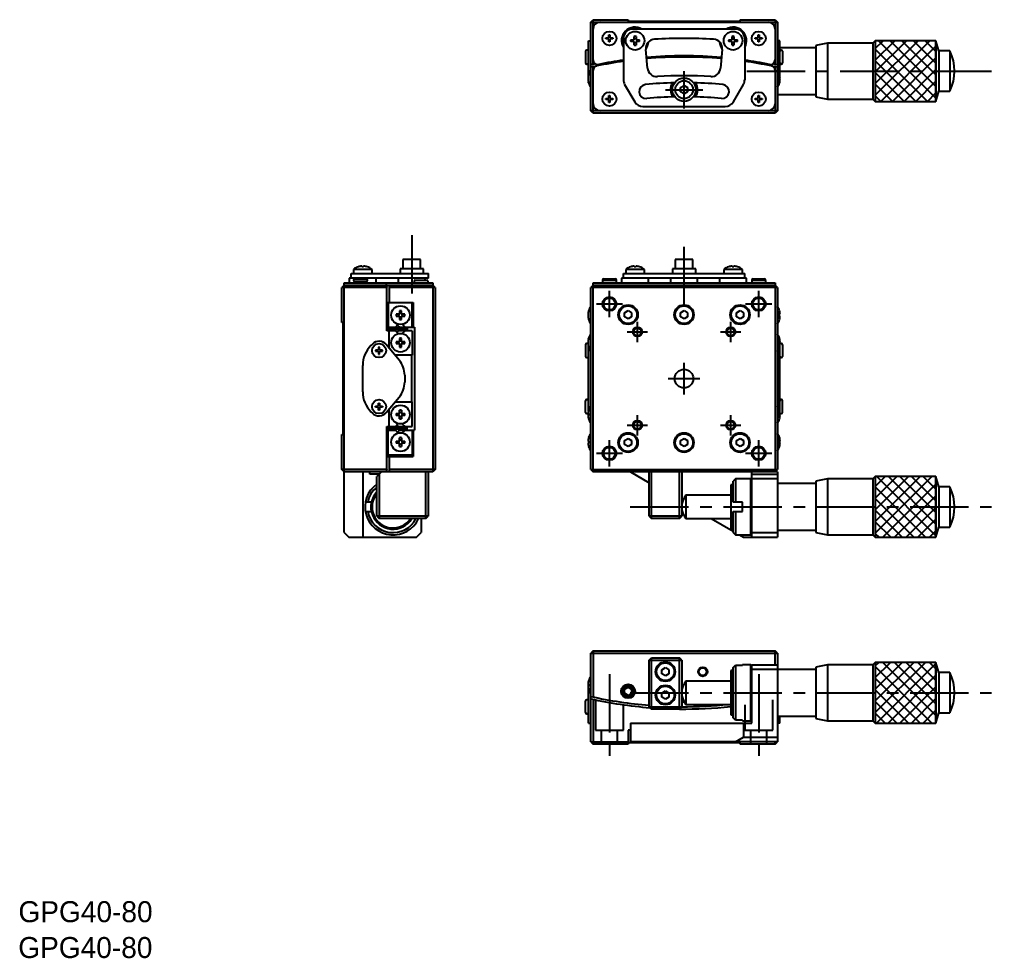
# Model space of a CAD drawing. Extents: x 35 to 392, y -26 to 175.
# Drawn here: x 34.7 to 245.6, y -26.1 to 175 of the extents above; entities that cross this region are included whole.
import ezdxf

# ---------------------------------------------------------------- set-up
doc = ezdxf.new("R2010")
doc.units = 0
doc.header["$LTSCALE"] = 10
doc.linetypes.add('CENTER', pattern=[2, 1.25, -0.25, 0.25, -0.25])
doc.linetypes.add('DASHED', pattern=[3.5, 2, -1.5])
doc.layers.get('0').update_dxf_attribs({"linetype": 'CONTINUOUS'})
doc.layers.add('CENTER', color=1, linetype='CENTER')
doc.styles.get("Standard").update_dxf_attribs({"font": 'FGP教科書体NT-M'})

msp = doc.modelspace()

# ---------------------------------------------------------------- linework, layer by layer
at = {"color": 7, "linetype": 'CONTINUOUS'}
for p, q in [((157.174683, 174.493511), (157.674683, 174.993511)), ((157.174683, 155.493511), (157.174683, 174.493511)), ((157.174683, 174.493511), (197.174683, 174.493511)), ((157.674683, 174.993511), (165.174683, 174.993511)), ((157.674683, 165.414747), (157.674683, 174.993511)), ((165.174683, 174.993511), (165.174683, 174.693511)), ((165.174683, 174.693511), (189.174683, 174.693511)), ((188.174683, 172.993511), (166.174683, 172.993511)), ((189.174683, 174.993511), (196.674683, 174.993511)), ((189.174683, 174.693511), (189.174683, 174.993511)), ((196.674683, 174.993511), (197.174683, 174.493511)), ((196.674683, 174.993511), (196.674683, 165.414747)), ((197.174683, 174.493511), (197.174683, 155.493511)), ((160.424683, 170.868511), (160.424683, 171.118511)), ((160.424683, 171.118511), (161.049683, 171.118511)), ((161.049683, 170.868511), (160.424683, 170.868511)), ((161.049683, 171.743511), (161.299683, 171.743511)), ((161.049683, 171.118511), (161.049683, 171.743511)), ((161.049683, 170.243511), (161.049683, 170.868511)), ((161.299683, 171.743511), (161.299683, 171.118511)), ((161.299683, 171.118511), (161.924683, 171.118511)), ((161.924683, 170.868511), (161.299683, 170.868511)), ((161.299683, 170.868511), (161.299683, 170.243511)), ((161.924683, 171.118511), (161.924683, 170.868511)), ((164.174683, 170.993511), (164.174683, 162.123511)), ((166.474683, 170.693511), (166.474683, 171.422219)), ((166.874683, 171.422219), (166.874683, 170.693511)), ((187.474683, 170.693511), (187.474683, 171.422219)), ((187.874683, 171.422219), (187.874683, 170.693511)), ((190.174683, 170.993511), (190.174683, 162.123511)), ((192.424683, 170.868511), (192.424683, 171.118511)), ((192.424683, 171.118511), (193.049683, 171.118511)), ((193.049683, 170.868511), (192.424683, 170.868511)), ((193.049683, 171.743511), (193.299683, 171.743511)), ((193.049683, 171.118511), (193.049683, 171.743511)), ((193.049683, 170.243511), (193.049683, 170.868511)), ((193.299683, 171.743511), (193.299683, 171.118511)), ((193.299683, 171.118511), (193.924683, 171.118511)), ((193.924683, 170.868511), (193.299683, 170.868511)), ((193.299683, 170.868511), (193.299683, 170.243511)), ((193.924683, 171.118511), (193.924683, 170.868511)), ((156.674683, 170.493511), (157.174683, 170.493511)), ((156.674683, 163.161625), (156.674683, 170.493511)), ((161.299683, 170.243511), (161.049683, 170.243511)), ((165.745975, 170.693511), (166.474683, 170.693511)), ((166.474683, 170.293511), (165.745975, 170.293511)), ((166.474683, 169.564802), (166.474683, 170.293511)), ((166.874683, 170.693511), (167.603392, 170.693511)), ((166.874683, 170.293511), (166.874683, 169.564802)), ((167.603392, 170.293511), (166.874683, 170.293511)), ((186.745975, 170.693511), (187.474683, 170.693511)), ((187.474683, 170.293511), (186.745975, 170.293511)), ((187.474683, 169.564802), (187.474683, 170.293511)), ((187.874683, 170.693511), (188.603392, 170.693511)), ((187.874683, 170.293511), (187.874683, 169.564802)), ((188.603392, 170.293511), (187.874683, 170.293511)), ((193.299683, 170.243511), (193.049683, 170.243511)), ((197.674683, 170.493511), (197.174683, 170.493511)), ((197.674683, 163.161625), (197.674683, 170.493511)), ((205.424683, 168.993511), (197.674683, 168.993511)), ((207.924682, 169.993507), (205.424683, 169.493508)), ((205.424683, 169.493508), (205.424683, 158.493514)), ((207.924682, 169.993507), (207.924682, 157.993515)), ((217.674687, 169.993507), (207.924682, 169.993507)), ((218.174689, 170.49351), (217.674687, 169.993507)), ((217.674687, 169.993507), (217.674687, 157.993515)), ((218.174689, 170.49351), (218.174689, 157.493512)), ((231.17469, 170.49351), (218.174689, 170.49351)), ((231.17469, 170.49351), (218.174689, 170.49351)), ((218.174689, 170.49351), (218.174689, 157.493512)), ((231.17469, 170.49351), (231.17469, 157.493512)), ((231.764178, 168.293511), (231.17469, 170.49351)), ((231.17469, 157.493512), (231.17469, 170.49351)), ((156.074683, 168.243511), (156.074683, 165.743511)), ((156.424683, 168.493511), (156.324683, 168.493511)), ((169.332603, 164.628893), (168.983898, 168.614614)), ((172.767654, 166.875343), (172.76836, 166.887171)), ((173.724607, 166.908273), (173.725749, 166.927306)), ((175.637195, 166.950215), (175.638134, 166.965828)), ((178.503045, 166.963765), (178.504125, 166.981603)), ((185.365469, 168.614614), (185.016763, 164.628893)), ((198.024683, 168.493511), (197.924683, 168.493511)), ((198.274683, 168.243511), (198.274683, 165.743511)), ((231.764178, 168.293511), (231.764178, 159.693511)), ((234.174689, 168.293511), (231.764178, 168.293511)), ((234.174689, 168.293511), (234.174689, 159.693511)), ((156.324683, 165.493511), (156.424683, 165.493511)), ((157.674683, 154.993511), (157.674683, 164.903187)), ((196.674683, 164.903187), (196.674683, 154.993511)), ((197.924683, 165.493511), (198.024683, 165.493511)), ((156.718951, 162.593511), (156.587208, 162.593511)), ((156.674683, 162.193511), (156.674683, 162.593511)), ((156.718951, 163.322219), (156.718951, 163.343511)), ((156.718951, 162.193511), (156.718951, 162.593511)), ((197.630416, 163.322219), (197.630416, 163.343511)), ((197.630416, 162.593511), (197.762159, 162.593511)), ((197.630416, 162.193511), (197.630416, 162.593511)), ((197.674683, 162.193511), (197.674683, 162.593511)), ((156.587208, 162.193511), (156.718951, 162.193511)), ((156.674683, 161.493511), (156.674683, 161.625396)), ((156.674683, 161.493511), (156.710373, 161.493511)), ((156.718951, 161.443511), (156.718951, 161.464802)), ((164.442632, 161.123511), (166.596149, 157.393511)), ((176.424683, 160.426523), (177.174683, 160.859536)), ((176.424683, 159.560498), (176.424683, 160.426523)), ((177.174683, 160.859536), (177.924683, 160.426523)), ((177.924683, 160.426523), (177.924683, 159.560498)), ((187.753218, 157.393511), (189.906734, 161.123511)), ((197.762159, 162.193511), (197.630416, 162.193511)), ((197.630416, 161.443511), (197.630416, 161.464802)), ((197.674683, 161.493511), (197.638994, 161.493511)), ((197.674683, 161.493511), (197.674683, 161.625396)), ((161.049683, 158.743511), (161.299683, 158.743511)), ((161.049683, 158.118511), (161.049683, 158.743511)), ((161.299683, 158.743511), (161.299683, 158.118511)), ((177.174683, 159.127485), (176.424683, 159.560498)), ((177.924683, 159.560498), (177.174683, 159.127485)), ((193.049683, 158.743511), (193.299683, 158.743511)), ((193.049683, 158.118511), (193.049683, 158.743511)), ((193.299683, 158.743511), (193.299683, 158.118511)), ((197.174683, 158.993511), (205.424683, 158.993511)), ((205.424683, 158.493514), (207.924682, 157.993515)), ((231.17469, 157.493512), (231.764178, 159.693511)), ((231.764178, 159.693511), (234.174689, 159.693511)), ((160.424683, 157.868511), (160.424683, 158.118511)), ((160.424683, 158.118511), (161.049683, 158.118511)), ((161.049683, 157.868511), (160.424683, 157.868511)), ((161.049683, 157.243511), (161.049683, 157.868511)), ((161.299683, 157.243511), (161.049683, 157.243511)), ((161.299683, 158.118511), (161.924683, 158.118511)), ((161.924683, 157.868511), (161.299683, 157.868511)), ((161.299683, 157.868511), (161.299683, 157.243511)), ((161.924683, 158.118511), (161.924683, 157.868511)), ((168.3282, 156.393511), (186.021167, 156.393511)), ((192.424683, 157.868511), (192.424683, 158.118511)), ((192.424683, 158.118511), (193.049683, 158.118511)), ((193.049683, 157.868511), (192.424683, 157.868511)), ((193.049683, 157.243511), (193.049683, 157.868511)), ((193.299683, 157.243511), (193.049683, 157.243511)), ((193.299683, 158.118511), (193.924683, 158.118511)), ((193.924683, 157.868511), (193.299683, 157.868511)), ((193.299683, 157.868511), (193.299683, 157.243511)), ((193.924683, 158.118511), (193.924683, 157.868511)), ((207.924682, 157.993515), (217.674687, 157.993515)), ((217.674687, 157.993515), (218.174689, 157.493512)), ((218.174689, 157.493512), (231.17469, 157.493512)), ((218.174689, 157.493512), (231.17469, 157.493512)), ((157.674683, 154.993511), (157.174683, 155.493511)), ((197.174683, 155.493511), (157.174683, 155.493511)), ((196.674683, 154.993511), (157.674683, 154.993511)), ((197.174683, 155.493511), (196.674683, 154.993511)), ((120.682892, 123.576733), (116.882892, 123.576733)), ((116.882892, 123.576733), (116.882892, 121.576733)), ((120.682892, 121.576733), (120.682892, 123.576733)), ((179.074683, 123.576733), (175.274683, 123.576733)), ((175.274683, 123.576733), (175.274683, 121.576733)), ((179.074683, 121.576733), (179.074683, 123.576733)), ((105.782892, 119.576733), (105.782892, 120.576733)), ((105.782892, 120.576733), (122.382892, 120.576733)), ((106.282892, 121.474732), (106.282892, 120.576733)), ((110.282892, 121.474732), (106.282892, 121.474732)), ((107.354184, 122.032465), (107.332892, 122.032465)), ((108.082892, 122.032465), (108.082892, 122.164208)), ((108.482892, 122.032465), (108.082892, 122.032465)), ((108.482892, 122.164208), (108.482892, 122.032465)), ((109.232892, 122.032465), (109.211601, 122.032465)), ((110.282892, 120.576733), (110.282892, 121.474732)), ((121.282892, 121.576733), (116.282892, 121.576733)), ((116.282892, 121.576733), (116.282892, 120.576733)), ((121.282892, 120.576733), (121.282892, 121.576733)), ((122.382892, 119.576733), (122.382892, 120.576733)), ((164.174683, 119.576733), (164.174683, 120.576733)), ((164.174683, 120.576733), (190.174683, 120.576733)), ((168.674683, 121.474732), (164.674683, 121.474732)), ((164.674683, 121.474732), (164.674683, 120.576733)), ((165.745975, 122.032465), (165.724683, 122.032465)), ((166.474683, 122.032465), (166.474683, 122.164208)), ((166.874683, 122.032465), (166.474683, 122.032465)), ((166.874683, 122.164208), (166.874683, 122.032465)), ((167.624683, 122.032465), (167.603392, 122.032465)), ((168.674683, 120.576733), (168.674683, 121.474732)), ((179.674683, 121.576733), (174.674683, 121.576733)), ((174.674683, 121.576733), (174.674683, 120.576733)), ((179.674683, 120.576733), (179.674683, 121.576733)), ((189.674683, 121.474732), (185.674683, 121.474732)), ((185.674683, 121.474732), (185.674683, 120.576733)), ((186.745975, 122.032465), (186.724683, 122.032465)), ((187.474683, 122.032465), (187.474683, 122.164208)), ((187.874683, 122.032465), (187.474683, 122.032465)), ((187.874683, 122.164208), (187.874683, 122.032465)), ((188.624683, 122.032465), (188.603392, 122.032465)), ((189.674683, 120.576733), (189.674683, 121.474732)), ((190.174683, 119.576733), (190.174683, 120.576733)), ((104.282892, 65.076733), (104.282892, 118.576733)), ((104.282892, 118.576733), (123.282892, 118.576733)), ((105.382892, 119.576733), (105.382892, 118.576733)), ((122.382892, 119.576733), (105.382892, 119.576733)), ((106.282892, 119.226733), (106.282892, 119.126733)), ((109.282892, 118.726733), (106.282892, 118.726733)), ((106.282892, 118.726733), (106.282892, 118.576733)), ((106.532892, 119.476733), (109.032892, 119.476733)), ((109.032892, 118.876733), (106.532892, 118.876733)), ((106.782892, 118.876733), (106.782892, 118.726733)), ((108.782892, 118.726733), (108.782892, 118.876733)), ((109.282892, 119.126733), (109.282892, 119.226733)), ((109.282892, 118.576733), (109.282892, 118.726733)), ((111.182892, 118.576733), (111.182892, 119.576733)), ((113.386435, 118.076733), (113.386435, 118.576733)), ((115.882892, 119.576733), (115.882892, 118.576733)), ((119.282892, 118.926733), (119.282892, 118.826733)), ((119.532892, 119.176733), (122.032892, 119.176733)), ((121.682892, 119.176733), (121.682892, 119.576733)), ((122.282892, 118.826733), (122.282892, 118.926733)), ((123.282892, 118.576733), (123.282892, 78.076733)), ((157.674683, 78.076733), (157.674683, 118.576733)), ((157.674683, 118.576733), (196.674683, 118.576733)), ((159.674683, 119.226733), (159.674683, 119.126733)), ((159.674683, 118.926733), (159.674683, 118.826733)), ((159.674683, 118.726733), (159.674683, 118.576733)), ((159.695555, 118.726733), (159.674683, 118.726733)), ((159.924683, 119.476733), (162.424683, 119.476733)), ((159.924683, 119.176733), (162.424683, 119.176733)), ((162.674683, 118.726733), (162.653812, 118.726733)), ((162.674683, 119.126733), (162.674683, 119.226733)), ((162.674683, 118.826733), (162.674683, 118.926733)), ((162.674683, 118.576733), (162.674683, 118.726733)), ((163.774683, 119.576733), (163.774683, 118.576733)), ((190.574683, 119.576733), (163.774683, 119.576733)), ((169.574683, 118.576733), (169.574683, 119.576733)), ((174.274683, 119.576733), (174.274683, 118.576733)), ((180.074683, 118.576733), (180.074683, 119.576733)), ((184.774683, 119.576733), (184.774683, 118.576733)), ((190.574683, 118.576733), (190.574683, 119.576733)), ((191.674683, 119.226733), (191.674683, 119.126733)), ((191.674683, 118.926733), (191.674683, 118.826733)), ((191.674683, 118.726733), (191.674683, 118.576733)), ((191.924683, 119.476733), (194.424683, 119.476733)), ((191.924683, 119.176733), (194.424683, 119.176733)), ((194.674683, 118.726733), (194.653812, 118.726733)), ((194.674683, 119.126733), (194.674683, 119.226733)), ((194.674683, 118.826733), (194.674683, 118.926733)), ((194.674683, 118.576733), (194.674683, 118.726733)), ((196.674683, 118.576733), (196.674683, 78.076733)), ((104.282892, 118.076733), (103.782892, 117.576733)), ((103.782892, 110.076733), (103.782892, 117.576733)), ((113.470933, 117.576733), (103.782892, 117.576733)), ((104.282892, 118.076733), (113.361656, 118.076733)), ((113.386435, 118.076733), (123.282892, 118.076733)), ((113.470933, 108.326733), (113.470933, 117.576733)), ((113.983115, 117.576733), (113.983115, 114.376733)), ((123.782892, 117.576733), (113.983115, 117.576733)), ((123.782892, 117.576733), (123.282892, 118.076733)), ((123.782892, 117.576733), (123.782892, 78.576733)), ((157.674683, 118.076733), (157.174683, 117.576733)), ((157.174683, 78.576733), (157.174683, 117.576733)), ((197.174683, 117.576733), (157.174683, 117.576733)), ((157.674683, 118.076733), (196.674683, 118.076733)), ((197.174683, 117.576733), (196.674683, 118.076733)), ((197.174683, 117.576733), (197.174683, 78.576733)), ((113.470933, 114.376733), (119.112945, 114.376733)), ((113.766227, 114.376733), (113.766227, 109.126733)), ((118.882951, 109.126733), (118.882951, 114.376733)), ((119.112945, 114.376733), (119.112945, 109.126733)), ((116.182892, 111.876733), (115.454184, 111.876733)), ((116.182892, 112.605442), (116.182892, 111.876733)), ((116.582892, 111.876733), (116.582892, 112.605442)), ((117.311601, 111.876733), (116.582892, 111.876733)), ((156.718951, 111.876733), (156.587208, 111.876733)), ((156.718951, 112.605442), (156.718951, 112.626733)), ((156.718951, 111.476733), (156.718951, 111.876733)), ((164.424683, 112.209746), (165.174683, 112.642758)), ((164.424683, 111.34372), (164.424683, 112.209746)), ((165.174683, 112.642758), (165.924683, 112.209746)), ((165.924683, 112.209746), (165.924683, 111.34372)), ((176.424683, 112.209746), (177.174683, 112.642758)), ((176.424683, 111.34372), (176.424683, 112.209746)), ((177.174683, 112.642758), (177.924683, 112.209746)), ((177.924683, 112.209746), (177.924683, 111.34372)), ((188.424683, 112.209746), (189.174683, 112.642758)), ((188.424683, 111.34372), (188.424683, 112.209746)), ((189.174683, 112.642758), (189.924683, 112.209746)), ((189.924683, 112.209746), (189.924683, 111.34372)), ((197.630416, 112.605442), (197.630416, 112.626733)), ((197.630416, 111.876733), (197.762159, 111.876733)), ((197.630416, 111.476733), (197.630416, 111.876733)), ((104.082892, 110.076733), (103.782892, 110.076733)), ((104.082892, 86.076733), (104.082892, 110.076733)), ((115.285306, 109.126733), (115.907318, 109.734792)), ((115.454184, 111.476733), (116.182892, 111.476733)), ((116.182892, 111.476733), (116.182892, 110.748024)), ((116.582892, 110.748024), (116.582892, 111.476733)), ((116.582892, 111.476733), (117.311601, 111.476733)), ((116.760524, 109.713347), (117.361053, 109.126733)), ((156.587208, 111.476733), (156.718951, 111.476733)), ((156.718951, 110.726733), (156.718951, 110.748024)), ((165.174683, 110.910707), (164.424683, 111.34372)), ((165.924683, 111.34372), (165.174683, 110.910707)), ((177.174683, 110.910707), (176.424683, 111.34372)), ((177.924683, 111.34372), (177.174683, 110.910707)), ((189.174683, 110.910707), (188.424683, 111.34372)), ((189.924683, 111.34372), (189.174683, 110.910707)), ((197.762159, 111.476733), (197.630416, 111.476733)), ((197.630416, 110.726733), (197.630416, 110.748024)), ((113.470933, 109.126733), (115.285306, 109.126733)), ((117.823672, 108.926733), (113.470933, 108.926733)), ((117.823672, 108.526733), (113.470933, 108.526733)), ((113.470933, 108.341351), (113.485516, 108.326733)), ((115.285306, 108.326733), (113.470933, 108.326733)), ((113.62408, 108.954558), (113.618463, 108.92672)), ((113.676393, 109.044924), (113.62408, 108.954558)), ((113.757756, 109.126733), (113.676388, 109.044919)), ((113.910349, 109.126649), (113.77119, 108.926755)), ((113.84904, 108.526748), (113.850655, 108.524941)), ((113.871473, 108.503036), (113.851088, 108.525807)), ((113.892737, 108.479547), (113.871473, 108.503036)), ((113.914831, 108.455395), (113.892737, 108.479547)), ((113.937703, 108.430637), (113.914831, 108.455395)), ((113.961298, 108.405332), (113.937703, 108.430637)), ((113.940747, 108.526733), (114.13881, 108.326733)), ((113.985561, 108.379538), (113.961298, 108.405332)), ((113.983115, 104.566057), (113.983115, 108.326733)), ((114.010435, 108.353318), (113.985561, 108.379538)), ((114.035862, 108.326733), (114.010435, 108.353318)), ((115.285306, 108.326733), (115.907318, 107.718673)), ((115.633345, 107.986448), (116.148986, 108.525877)), ((116.275354, 109.011582), (115.730421, 109.561846)), ((118.882951, 108.326733), (115.941954, 108.326733)), ((115.979761, 108.326779), (116.157761, 108.526802)), ((116.161319, 109.126733), (119.42123, 109.126733)), ((116.283029, 109.011552), (116.168973, 109.126733)), ((116.326294, 108.926693), (116.27535, 109.011586)), ((116.333964, 108.92669), (116.283028, 109.011552)), ((116.760524, 107.740118), (117.361053, 108.326733)), ((117.082892, 109.126733), (117.082892, 108.926733)), ((117.082892, 108.526733), (117.082892, 108.326733)), ((117.57668, 108.326753), (117.587299, 108.526806)), ((117.740899, 108.526794), (117.753164, 108.326792)), ((117.823672, 108.926733), (117.823672, 108.526733)), ((118.882951, 108.326733), (118.882951, 103.076733)), ((119.42123, 109.126733), (119.42123, 87.026733)), ((110.368679, 105.490946), (110.040252, 105.162519)), ((116.182892, 105.976733), (115.454184, 105.976733)), ((115.454184, 105.576733), (116.182892, 105.576733)), ((116.182892, 106.705442), (116.182892, 105.976733)), ((116.182892, 105.576733), (116.182892, 104.848024)), ((116.582892, 105.976733), (116.582892, 106.705442)), ((117.311601, 105.976733), (116.582892, 105.976733)), ((116.582892, 104.848024), (116.582892, 105.576733)), ((116.582892, 105.576733), (117.311601, 105.576733)), ((156.424683, 105.576733), (156.324683, 105.576733)), ((156.718951, 105.976733), (156.587208, 105.976733)), ((156.587208, 105.576733), (156.718951, 105.576733)), ((156.674683, 105.576733), (156.674683, 105.976733)), ((156.718951, 106.705442), (156.718951, 106.726733)), ((156.718951, 105.576733), (156.718951, 105.976733)), ((197.630416, 106.705442), (197.630416, 106.726733)), ((197.630416, 105.976733), (197.762159, 105.976733)), ((197.630416, 105.576733), (197.630416, 105.976733)), ((197.762159, 105.576733), (197.630416, 105.576733)), ((197.674683, 105.576733), (197.674683, 105.976733)), ((198.024683, 105.576733), (197.924683, 105.576733)), ((111.032892, 104.201733), (111.032892, 103.951733)), ((111.657892, 104.201733), (111.032892, 104.201733)), ((111.032892, 103.951733), (111.657892, 103.951733)), ((111.907892, 104.826733), (111.657892, 104.826733)), ((111.657892, 104.826733), (111.657892, 104.201733)), ((111.657892, 103.951733), (111.657892, 103.326733)), ((111.907892, 104.201733), (111.907892, 104.826733)), ((112.532892, 104.201733), (111.907892, 104.201733)), ((111.907892, 103.326733), (111.907892, 103.951733)), ((111.907892, 103.951733), (112.532892, 103.951733)), ((112.532892, 103.951733), (112.532892, 104.201733)), ((116.113115, 102.027623), (113.314981, 105.362308)), ((156.074683, 105.326733), (156.074683, 102.826733)), ((156.674683, 91.144847), (156.674683, 105.008618)), ((156.718951, 104.826733), (156.718951, 104.848024)), ((197.630416, 104.826733), (197.630416, 104.848024)), ((197.674683, 91.144847), (197.674683, 105.008618)), ((198.274683, 105.326733), (198.274683, 102.826733)), ((111.657892, 103.326733), (111.907892, 103.326733)), ((118.882951, 103.076733), (115.232807, 103.076733)), ((118.782892, 93.076733), (118.782892, 103.076733)), ((156.324683, 102.576733), (156.424683, 102.576733)), ((197.924683, 102.576733), (198.024683, 102.576733)), ((108.282892, 95.233587), (108.282892, 100.919879)), ((117.282892, 98.813685), (117.282892, 97.339781)), ((111.657892, 92.826733), (111.907892, 92.826733)), ((111.657892, 92.201733), (111.657892, 92.826733)), ((111.907892, 92.826733), (111.907892, 92.201733)), ((113.314981, 90.791158), (116.113115, 94.125843)), ((115.232807, 93.076733), (118.882951, 93.076733)), ((118.882951, 87.826733), (118.882951, 93.076733)), ((156.074683, 90.826733), (156.074683, 93.326733)), ((156.424683, 93.576733), (156.324683, 93.576733)), ((198.024683, 93.576733), (197.924683, 93.576733)), ((198.274683, 90.826733), (198.274683, 93.326733)), ((110.040252, 90.990946), (110.368679, 90.662519)), ((111.032892, 92.201733), (111.657892, 92.201733)), ((111.032892, 91.951733), (111.032892, 92.201733)), ((111.657892, 91.951733), (111.032892, 91.951733)), ((111.657892, 91.326733), (111.657892, 91.951733)), ((111.907892, 91.326733), (111.657892, 91.326733)), ((111.907892, 92.201733), (112.532892, 92.201733)), ((111.907892, 91.951733), (111.907892, 91.326733)), ((112.532892, 91.951733), (111.907892, 91.951733)), ((112.532892, 92.201733), (112.532892, 91.951733)), ((113.983115, 87.826733), (113.983115, 91.587408)), ((116.182892, 90.576733), (116.182892, 91.305442)), ((116.582892, 91.305442), (116.582892, 90.576733)), ((156.718951, 91.326733), (156.718951, 91.305442)), ((197.630416, 91.326733), (197.630416, 91.305442)), ((115.454184, 90.576733), (116.182892, 90.576733)), ((116.182892, 90.176733), (115.454184, 90.176733)), ((116.182892, 89.448024), (116.182892, 90.176733)), ((116.582892, 90.576733), (117.311601, 90.576733)), ((116.582892, 90.176733), (116.582892, 89.448024)), ((117.311601, 90.176733), (116.582892, 90.176733)), ((156.324683, 90.576733), (156.424683, 90.576733)), ((156.587208, 90.576733), (156.718951, 90.576733)), ((156.718951, 90.176733), (156.587208, 90.176733)), ((156.674683, 90.176733), (156.674683, 90.576733)), ((156.718951, 90.576733), (156.718951, 90.176733)), ((156.718951, 89.448024), (156.718951, 89.426733)), ((197.762159, 90.576733), (197.630416, 90.576733)), ((197.630416, 90.576733), (197.630416, 90.176733)), ((197.630416, 90.176733), (197.762159, 90.176733)), ((197.630416, 89.448024), (197.630416, 89.426733)), ((197.674683, 90.176733), (197.674683, 90.576733)), ((197.924683, 90.576733), (198.024683, 90.576733)), ((113.470933, 78.576733), (113.470933, 87.826733)), ((113.485516, 87.826733), (113.470933, 87.812114)), ((113.470933, 87.826733), (115.285306, 87.826733)), ((117.823672, 87.626733), (113.470933, 87.626733)), ((117.823672, 87.226733), (113.470933, 87.226733)), ((113.470933, 87.026733), (115.285306, 87.026733)), ((113.618454, 87.226813), (113.62408, 87.198908)), ((113.62408, 87.198908), (113.676385, 87.10855)), ((113.676388, 87.108546), (113.757756, 87.026733)), ((113.766227, 81.776733), (113.766227, 87.026733)), ((113.771221, 87.226646), (113.91041, 87.026743)), ((113.850225, 87.628043), (113.848966, 87.626635)), ((113.871473, 87.65043), (113.851088, 87.627659)), ((113.892737, 87.673919), (113.871473, 87.65043)), ((113.914831, 87.698071), (113.892737, 87.673919)), ((113.937703, 87.722829), (113.914831, 87.698071)), ((113.961298, 87.748134), (113.937703, 87.722829)), ((114.13881, 87.826733), (113.940747, 87.626733)), ((113.985561, 87.773927), (113.961298, 87.748134)), ((114.010435, 87.800147), (113.985561, 87.773927)), ((114.035862, 87.826733), (114.010435, 87.800147)), ((115.285306, 87.826733), (115.907318, 88.434792)), ((115.285306, 87.026733), (115.907318, 86.418673)), ((116.148933, 87.627651), (115.633349, 88.167014)), ((115.730421, 86.591619), (116.275354, 87.141883)), ((115.941944, 87.826733), (118.882951, 87.826733)), ((116.157728, 87.626702), (115.979753, 87.826695)), ((116.161319, 87.026733), (119.42123, 87.026733)), ((116.168973, 87.026733), (116.283029, 87.141914)), ((116.275354, 87.141884), (116.32629, 87.22676)), ((116.283025, 87.14191), (116.333953, 87.226739)), ((116.760524, 88.413347), (117.361053, 87.826733)), ((116.760524, 86.440118), (117.361053, 87.026733)), ((117.082892, 87.826733), (117.082892, 87.626733)), ((117.082892, 87.226733), (117.082892, 87.026733)), ((117.587301, 87.626634), (117.576679, 87.826729)), ((117.753164, 87.826677), (117.740897, 87.626646)), ((117.823672, 87.226733), (117.823672, 87.626733)), ((118.882951, 87.026733), (118.882951, 81.776733)), ((119.112945, 87.026733), (119.112945, 81.376733)), ((103.782892, 78.576733), (103.782892, 86.076733)), ((103.782892, 86.076733), (104.082892, 86.076733)), ((115.454184, 84.676733), (116.182892, 84.676733)), ((116.182892, 84.676733), (116.182892, 85.405442)), ((116.582892, 85.405442), (116.582892, 84.676733)), ((116.582892, 84.676733), (117.311601, 84.676733)), ((156.587208, 84.676733), (156.718951, 84.676733)), ((156.718951, 85.426733), (156.718951, 85.405442)), ((156.718951, 84.676733), (156.718951, 84.276733)), ((164.424683, 84.809746), (165.174683, 85.242758)), ((164.424683, 83.94372), (164.424683, 84.809746)), ((165.174683, 85.242758), (165.924683, 84.809746)), ((165.924683, 84.809746), (165.924683, 83.94372)), ((176.424683, 84.809746), (177.174683, 85.242758)), ((176.424683, 83.94372), (176.424683, 84.809746)), ((177.174683, 85.242758), (177.924683, 84.809746)), ((177.924683, 84.809746), (177.924683, 83.94372)), ((188.424683, 84.809746), (189.174683, 85.242758)), ((188.424683, 83.94372), (188.424683, 84.809746)), ((189.174683, 85.242758), (189.924683, 84.809746)), ((189.924683, 84.809746), (189.924683, 83.94372)), ((197.630416, 85.426733), (197.630416, 85.405442)), ((197.762159, 84.676733), (197.630416, 84.676733)), ((197.630416, 84.676733), (197.630416, 84.276733)), ((116.182892, 84.276733), (115.454184, 84.276733)), ((116.182892, 83.548024), (116.182892, 84.276733)), ((116.582892, 84.276733), (116.582892, 83.548024)), ((117.311601, 84.276733), (116.582892, 84.276733)), ((156.718951, 84.276733), (156.587208, 84.276733)), ((156.718951, 83.548024), (156.718951, 83.526733)), ((165.174683, 83.510707), (164.424683, 83.94372)), ((165.924683, 83.94372), (165.174683, 83.510707)), ((177.174683, 83.510707), (176.424683, 83.94372)), ((177.924683, 83.94372), (177.174683, 83.510707)), ((189.174683, 83.510707), (188.424683, 83.94372)), ((189.924683, 83.94372), (189.174683, 83.510707)), ((197.630416, 84.276733), (197.762159, 84.276733)), ((197.630416, 83.548024), (197.630416, 83.526733)), ((113.470933, 81.776733), (118.882951, 81.776733)), ((113.470933, 81.376733), (119.112945, 81.376733)), ((114.082892, 81.776733), (113.682892, 81.376733)), ((113.983115, 81.376733), (113.983115, 78.576733)), ((116.482892, 81.376733), (116.082892, 81.776733)), ((116.782892, 81.776733), (116.782892, 81.376733)), ((118.079525, 81.376733), (118.048663, 81.77668)), ((118.502784, 81.776699), (118.46708, 81.376733)), ((104.282892, 78.076733), (103.782892, 78.576733)), ((113.470933, 78.576733), (103.782892, 78.576733)), ((123.282892, 78.076733), (104.282892, 78.076733)), ((108.282892, 78.076733), (108.282892, 64.076733)), ((109.782892, 77.576733), (109.782892, 78.076733)), ((112.282892, 78.076733), (111.282892, 77.076733)), ((123.782892, 78.576733), (113.983115, 78.576733)), ((121.782892, 68.076733), (121.782892, 78.076733)), ((122.282892, 78.076733), (122.282892, 68.576733)), ((123.782892, 78.576733), (123.282892, 78.076733)), ((157.174683, 78.576733), (157.674683, 78.076733)), ((157.174683, 78.576733), (197.174683, 78.576733)), ((197.174683, 78.076733), (157.674683, 78.076733)), ((165.674683, 78.076733), (169.674683, 75.767332)), ((169.674683, 68.576733), (169.674683, 78.076733)), ((170.174683, 68.076733), (170.174683, 78.076733)), ((176.174683, 68.076733), (176.174683, 78.076733)), ((176.674683, 78.076733), (176.674683, 68.576733)), ((191.674683, 64.076733), (191.674683, 78.076733)), ((196.674683, 78.076733), (197.174683, 78.576733)), ((197.174683, 78.076733), (197.174683, 64.076733)), ((111.782892, 77.576733), (109.782892, 77.576733)), ((111.282892, 68.576733), (111.282892, 77.076733)), ((111.782892, 77.576733), (111.782892, 68.076733)), ((188.174683, 76.576733), (187.674683, 76.076733)), ((187.674683, 71.576733), (187.674683, 76.076733)), ((188.174683, 76.576733), (188.174683, 71.576733)), ((191.474683, 76.576733), (188.174683, 76.576733)), ((191.474683, 64.576733), (191.474683, 76.576733)), ((191.674683, 76.376733), (191.474683, 76.576733)), ((191.674683, 77.576733), (197.174683, 77.576733)), ((197.174683, 76.576733), (191.674683, 76.576733)), ((207.924682, 76.576729), (205.424683, 76.07673)), ((205.424683, 76.07673), (205.424683, 65.076736)), ((207.924682, 76.576729), (207.924682, 64.576737)), ((217.674687, 76.576729), (207.924682, 76.576729)), ((218.174689, 77.076732), (217.674687, 76.576729)), ((217.674687, 76.576729), (217.674687, 64.576737)), ((218.174689, 77.076732), (218.174689, 64.076734)), ((231.17469, 77.076732), (218.174689, 77.076732)), ((231.17469, 77.076732), (218.174689, 77.076732)), ((218.174689, 77.076732), (218.174689, 64.076734)), ((231.17469, 77.076732), (231.17469, 64.076734)), ((231.764178, 74.876733), (231.17469, 77.076732)), ((231.17469, 64.076734), (231.17469, 77.076732)), ((187.174683, 75.326733), (187.174683, 65.826733)), ((187.674664, 75.326733), (187.174683, 75.326733)), ((205.424683, 75.576733), (197.174683, 75.576733)), ((231.764178, 74.876733), (231.764178, 66.276733)), ((234.174689, 74.876733), (231.764178, 74.876733)), ((234.174689, 74.876733), (234.174689, 66.276733)), ((176.674683, 71.72588), (176.819262, 71.642407)), ((177.552192, 73.076729), (177.552192, 68.076737)), ((187.174683, 73.076729), (177.552192, 73.076729)), ((110.139348, 71.576733), (108.866813, 71.576733)), ((189.674683, 71.576733), (187.674683, 71.576733)), ((189.674683, 69.576733), (189.674683, 71.576733)), ((108.866813, 69.576733), (110.139348, 69.576733)), ((111.282892, 68.576733), (111.782892, 68.076733)), ((122.282892, 68.576733), (111.282892, 68.576733)), ((121.782892, 68.076733), (111.782892, 68.076733)), ((120.782892, 68.076733), (120.782892, 65.076733)), ((121.782892, 68.076733), (122.282892, 68.576733)), ((169.674683, 68.576733), (170.174683, 68.076733)), ((176.674683, 68.576733), (169.674683, 68.576733)), ((176.174683, 68.076733), (170.174683, 68.076733)), ((176.174683, 68.076733), (176.674683, 68.576733)), ((177.552192, 68.076737), (187.174683, 68.076737)), ((182.995184, 68.076737), (187.674683, 65.375027)), ((187.674683, 65.076733), (187.674683, 69.576733)), ((187.674683, 69.576733), (189.674683, 69.576733)), ((188.174683, 69.576733), (188.174683, 64.576733)), ((187.174683, 65.826733), (187.674664, 65.826733)), ((197.174683, 65.576733), (205.424683, 65.576733)), ((231.17469, 64.076734), (231.764178, 66.276733)), ((231.764178, 66.276733), (234.174689, 66.276733)), ((104.282892, 65.076733), (105.282892, 64.076733)), ((105.282892, 64.076733), (119.782892, 64.076733)), ((119.782892, 64.076733), (120.782892, 65.076733)), ((187.674683, 65.076733), (188.174683, 64.576733)), ((188.174683, 64.576733), (191.474683, 64.576733)), ((189.057369, 64.576733), (189.923395, 64.076733)), ((189.923395, 64.076733), (197.174683, 64.076733)), ((191.474683, 64.576733), (191.674683, 64.776733)), ((191.674683, 65.076733), (197.174683, 65.076733)), ((205.424683, 65.076736), (207.924682, 64.576737)), ((207.924682, 64.576737), (217.674687, 64.576737)), ((217.674687, 64.576737), (218.174689, 64.076734)), ((218.174689, 64.076734), (231.17469, 64.076734)), ((218.174689, 64.076734), (231.17469, 64.076734)), ((157.674683, 39.776633), (157.174683, 39.276633)), ((157.174683, 20.276633), (157.174683, 39.276633)), ((157.174683, 39.276633), (197.174683, 39.276633)), ((157.674683, 39.776633), (196.674683, 39.776633)), ((157.674683, 39.776633), (157.674683, 29.866956)), ((169.674683, 37.776633), (170.174683, 38.276633)), ((170.174683, 38.276633), (176.174683, 38.276633)), ((170.174683, 27.276633), (170.174683, 38.276633)), ((176.674683, 37.776633), (176.174683, 38.276633)), ((176.174683, 27.276633), (176.174683, 38.276633)), ((197.174683, 39.276633), (196.674683, 39.776633)), ((196.674683, 36.776633), (196.674683, 39.776633)), ((197.174683, 39.276633), (197.174683, 20.276633)), ((169.674683, 27.776633), (169.674683, 37.776633)), ((169.674683, 37.776633), (176.674683, 37.776633)), ((172.424683, 35.709646), (173.174683, 36.142658)), ((173.174683, 36.142658), (173.924683, 35.709646)), ((176.674683, 37.776633), (176.674683, 27.776633)), ((187.674683, 36.18496), (188.174683, 36.692713)), ((187.674683, 25.368306), (187.674683, 36.18496)), ((188.174683, 36.692713), (188.174683, 24.860553)), ((188.174683, 36.692713), (189.674683, 36.692713)), ((189.674683, 36.692713), (189.674683, 36.776633)), ((191.474683, 36.776633), (189.674683, 36.776633)), ((191.474683, 24.776633), (191.474683, 36.776633)), ((191.674683, 36.576633), (191.474683, 36.776633)), ((191.674683, 36.776633), (197.174683, 36.776633)), ((191.674683, 24.276633), (191.674683, 36.776633)), ((207.924682, 36.776629), (205.424683, 36.27663)), ((205.424683, 36.27663), (205.424683, 25.276636)), ((207.924682, 36.776629), (207.924682, 24.776637)), ((217.674687, 36.776629), (207.924682, 36.776629)), ((218.174689, 37.276632), (217.674687, 36.776629)), ((217.674687, 36.776629), (217.674687, 24.776637)), ((218.174689, 37.276632), (218.174689, 24.276634)), ((231.17469, 37.276632), (218.174689, 37.276632)), ((231.17469, 37.276632), (218.174689, 37.276632)), ((218.174689, 37.276632), (218.174689, 24.276634)), ((231.17469, 37.276632), (231.17469, 24.276634)), ((231.764178, 35.076633), (231.17469, 37.276632)), ((231.17469, 24.276634), (231.17469, 37.276632)), ((172.424683, 34.84362), (172.424683, 35.709646)), ((173.174683, 34.410607), (172.424683, 34.84362)), ((173.924683, 34.84362), (173.174683, 34.410607)), ((173.924683, 35.709646), (173.924683, 34.84362)), ((187.174683, 35.526633), (187.174683, 26.026633)), ((187.674683, 35.526633), (187.174683, 35.526633)), ((205.424683, 35.776633), (191.674683, 35.776633)), ((231.764178, 35.076633), (231.764178, 26.476633)), ((234.174689, 35.076633), (231.764178, 35.076633)), ((234.174689, 35.076633), (234.174689, 26.476633)), ((156.587208, 32.576633), (156.718951, 32.576633)), ((156.718951, 32.176633), (156.587208, 32.176633)), ((156.674683, 33.144747), (156.674683, 33.276633)), ((156.674683, 33.276633), (156.710373, 33.276633)), ((156.674683, 32.176633), (156.674683, 32.576633)), ((156.718951, 33.326633), (156.718951, 33.305342)), ((156.718951, 32.576633), (156.718951, 32.176633)), ((164.424683, 31.509646), (165.174683, 31.942658)), ((165.174683, 31.942658), (165.924683, 31.509646)), ((177.552192, 33.276629), (177.552192, 28.276637)), ((187.174683, 33.276629), (177.552192, 33.276629)), ((156.674683, 24.276633), (156.674683, 31.608518)), ((156.718951, 31.447924), (156.718951, 31.426633)), ((164.424683, 30.64362), (164.424683, 31.509646)), ((165.174683, 30.210607), (164.424683, 30.64362)), ((165.924683, 30.64362), (165.174683, 30.210607)), ((165.924683, 31.509646), (165.924683, 30.64362)), ((172.424683, 30.709646), (173.174683, 31.142658)), ((172.424683, 29.84362), (172.424683, 30.709646)), ((173.174683, 29.410607), (172.424683, 29.84362)), ((173.174683, 31.142658), (173.924683, 30.709646)), ((173.924683, 29.84362), (173.174683, 29.410607)), ((173.924683, 30.709646), (173.924683, 29.84362)), ((176.674683, 30.853983), (176.675448, 30.854424)), ((176.852751, 29.596475), (176.674683, 29.699283)), ((156.074683, 26.526633), (156.074683, 29.026633)), ((156.424683, 29.276633), (156.324683, 29.276633)), ((157.674683, 29.355396), (157.674683, 19.776633)), ((169.674683, 27.776633), (170.174683, 27.276633)), ((169.674683, 27.776633), (176.674683, 27.776633)), ((176.174683, 27.276633), (176.674683, 27.776633)), ((177.552192, 28.276637), (187.174683, 28.276637)), ((156.324683, 26.276633), (156.424683, 26.276633)), ((176.174683, 27.276633), (170.174683, 27.276633)), ((187.174683, 26.026633), (187.674683, 26.026633)), ((188.174683, 24.860553), (187.674683, 25.368306)), ((197.174683, 25.776633), (205.424683, 25.776633)), ((197.674683, 24.276633), (197.674683, 25.776633)), ((231.17469, 24.276634), (231.764178, 26.476633)), ((231.764178, 26.476633), (234.174689, 26.476633)), ((156.674683, 24.276633), (157.174683, 24.276633)), ((165.674683, 24.276633), (191.674683, 24.276633)), ((165.674683, 24.276633), (165.674683, 20.276633)), ((189.674683, 24.860553), (188.174683, 24.860553)), ((189.674683, 24.776633), (189.674683, 24.860553)), ((189.674683, 24.776633), (191.474683, 24.776633)), ((189.923395, 24.276633), (189.923395, 21.276633)), ((191.474683, 24.776633), (191.674683, 24.976633)), ((197.674683, 24.276633), (197.174683, 24.276633)), ((205.424683, 25.276636), (207.924682, 24.776637)), ((207.924682, 24.776637), (217.674687, 24.776637)), ((217.674687, 24.776637), (218.174689, 24.276634)), ((218.174689, 24.276634), (231.17469, 24.276634)), ((218.174689, 24.276634), (231.17469, 24.276634)), ((165.674683, 22.776633), (165.174683, 22.776633)), ((165.174683, 22.776633), (165.174683, 19.776633)), ((188.191344, 20.276633), (189.923395, 21.276633)), ((189.923395, 21.276633), (197.174683, 21.276633)), ((157.174683, 20.276633), (157.674683, 19.776633)), ((157.174683, 20.276633), (165.174683, 20.276633)), ((165.174683, 19.776633), (157.674683, 19.776633)), ((165.174683, 20.076633), (189.174683, 20.076633)), ((197.174683, 20.276633), (165.674683, 20.276633)), ((167.274683, 20.276633), (167.274683, 20.076633)), ((171.074683, 20.076633), (171.074683, 20.276633)), ((175.274683, 20.276633), (175.274683, 20.076633)), ((179.074683, 20.076633), (179.074683, 20.276633)), ((183.274683, 20.276633), (183.274683, 20.076633)), ((187.074683, 20.076633), (187.074683, 20.276633)), ((189.174683, 19.776633), (189.174683, 20.276633)), ((196.674683, 19.776633), (189.174683, 19.776633)), ((196.674683, 19.776633), (196.674683, 20.276633)), ((196.674683, 19.776633), (197.174683, 20.276633))]:
    msp.add_line(p, q, dxfattribs=at)
at = {"color": 3, "linetype": 'CONTINUOUS'}
for p, q in [((218.174689, 168.805865), (219.862333, 170.49351)), ((218.174689, 166.305865), (222.362333, 170.49351)), ((218.174689, 163.805865), (224.862333, 170.49351)), ((218.174689, 161.305865), (227.362333, 170.49351)), ((218.174689, 158.805865), (229.862333, 170.49351)), ((218.888293, 170.49351), (231.17469, 158.207112)), ((219.362335, 157.493512), (231.17469, 169.305866)), ((221.388293, 170.49351), (231.17469, 160.707112)), ((223.888293, 170.49351), (231.17469, 163.207112)), ((226.388293, 170.49351), (231.17469, 165.707112)), ((228.888293, 170.49351), (231.17469, 168.207112)), ((176.174688, 167.034272), (176.174688, 166.98809)), ((178.174678, 166.98809), (178.174678, 167.034272)), ((218.174689, 168.707113), (229.388291, 157.493512)), ((221.862335, 157.493512), (231.17469, 166.805866)), ((218.174689, 166.207113), (226.888291, 157.493512)), ((218.174689, 163.707113), (224.388291, 157.493512)), ((224.362335, 157.493512), (231.17469, 164.305866)), ((218.174689, 161.207113), (221.888291, 157.493512)), ((226.862335, 157.493512), (231.17469, 161.805866)), ((218.174689, 158.707113), (219.388291, 157.493512)), ((229.362335, 157.493512), (231.17469, 159.305866)), ((218.174689, 74.972643), (220.278778, 77.076732)), ((218.174689, 72.472643), (222.778778, 77.076732)), ((218.174689, 69.972643), (225.278778, 77.076732)), ((218.174689, 67.472643), (227.778778, 77.076732)), ((218.174689, 64.972643), (230.278778, 77.076732)), ((218.471849, 77.076732), (231.17469, 64.37389)), ((220.971849, 77.076732), (231.17469, 66.87389)), ((223.471849, 77.076732), (231.17469, 69.37389)), ((225.971849, 77.076732), (231.17469, 71.87389)), ((228.471849, 77.076732), (231.17469, 74.37389)), ((230.971849, 77.076732), (231.17469, 76.87389)), ((218.174689, 74.873891), (228.971847, 64.076734)), ((219.77878, 64.076734), (231.17469, 75.472644)), ((218.174689, 72.373891), (226.471847, 64.076734)), ((222.27878, 64.076734), (231.17469, 72.972644)), ((218.174689, 69.873891), (223.971847, 64.076734)), ((224.77878, 64.076734), (231.17469, 70.472644)), ((227.27878, 64.076734), (231.17469, 67.972644)), ((218.174689, 67.373891), (221.471847, 64.076734)), ((229.77878, 64.076734), (231.17469, 65.472644)), ((218.174689, 64.873891), (218.971847, 64.076734)), ((218.174689, 36.522743), (218.928578, 37.276632)), ((218.174689, 34.022743), (221.428578, 37.276632)), ((218.174689, 31.522743), (223.928578, 37.276632)), ((218.174689, 29.022743), (226.428578, 37.276632)), ((218.174689, 26.522743), (228.928578, 37.276632)), ((218.174689, 36.423991), (230.322047, 24.276634)), ((218.42858, 24.276634), (231.17469, 37.022744)), ((219.822049, 37.276632), (231.17469, 25.92399)), ((222.322049, 37.276632), (231.17469, 28.42399)), ((224.822049, 37.276632), (231.17469, 30.92399)), ((227.322049, 37.276632), (231.17469, 33.42399)), ((229.822049, 37.276632), (231.17469, 35.92399)), ((218.174689, 33.923991), (227.822047, 24.276634)), ((220.92858, 24.276634), (231.17469, 34.522744)), ((223.42858, 24.276634), (231.17469, 32.022744)), ((218.174689, 31.423991), (225.322047, 24.276634)), ((178.174678, 27.735871), (178.174678, 27.782068)), ((186.174678, 27.715511), (186.174678, 27.715737)), ((218.174689, 28.923991), (222.822047, 24.276634)), ((225.92858, 24.276634), (231.17469, 29.522744)), ((218.174689, 26.423991), (220.322047, 24.276634)), ((228.42858, 24.276634), (231.17469, 27.022744)), ((230.92858, 24.276634), (231.17469, 24.522744))]:
    msp.add_line(p, q, dxfattribs=at)
at = {"color": 3, "linetype": 'DASHED'}
for p, q in [((158.174683, 29.248967), (158.174683, 22.776633)), ((164.174683, 22.776633), (164.174683, 28.194799)), ((190.174683, 28.194725), (190.174683, 22.776633)), ((196.174678, 22.776633), (196.174678, 29.246633)), ((158.174683, 22.776633), (161.174683, 22.776633)), ((159.424683, 22.776633), (159.424683, 19.776633)), ((161.174683, 22.776633), (164.174683, 22.776633)), ((162.924683, 19.776633), (162.924683, 22.776633)), ((190.174683, 22.776633), (193.174683, 22.776633)), ((191.424683, 22.776633), (191.424683, 19.776633)), ((193.174683, 22.776633), (196.174683, 22.776633)), ((194.924683, 19.776633), (194.924683, 22.776633))]:
    msp.add_line(p, q, dxfattribs=at)
at = {"color": 7, "linetype": 'CONTINUOUS'}
for centre, radius in [((161.174683, 170.993511), 1.5), ((166.674683, 170.493511), 2), ((187.674683, 170.493511), 2), ((193.174683, 170.993511), 1.5), ((177.174683, 159.993511), 2.5), ((177.174683, 159.993511), 1.9), ((161.174683, 157.993511), 1.5), ((193.174683, 157.993511), 1.5), ((161.174683, 114.076733), 1.25), ((193.174683, 114.076733), 1.25), ((116.382892, 111.676733), 2), ((165.174683, 111.776733), 2.1), ((165.174683, 111.776733), 1.9), ((177.174683, 111.776733), 2.1), ((177.174683, 111.776733), 1.9), ((189.174683, 111.776733), 2.1), ((189.174683, 111.776733), 1.9), ((116.382892, 105.776733), 2), ((167.174683, 108.076733), 0.8), ((187.174683, 108.076733), 0.8), ((111.782892, 104.076733), 1.5), ((177.174683, 98.076733), 2), ((111.782892, 92.076733), 1.5), ((116.382892, 90.376733), 2), ((167.174683, 88.076733), 0.8), ((187.174683, 88.076733), 0.8), ((116.382892, 84.476733), 2), ((165.174683, 84.376733), 2.1), ((177.174683, 84.376733), 2.1), ((189.174683, 84.376733), 2.1), ((165.174683, 84.376733), 1.9), ((177.174683, 84.376733), 1.9), ((189.174683, 84.376733), 1.9), ((161.174683, 82.076733), 1.25), ((193.174683, 82.076733), 1.25), ((173.174683, 35.276633), 2.1), ((173.174683, 35.276633), 1.9), ((181.174683, 35.276633), 0.8), ((165.174683, 31.076633), 1.25), ((165.174683, 31.076633), 1), ((173.174683, 30.276633), 2.1), ((173.174683, 30.276633), 1.9)]:
    msp.add_circle(centre, radius, dxfattribs=at)
at = {"color": 3, "linetype": 'CONTINUOUS'}
for centre, radius in [((161.174683, 114.076733), 1.5), ((193.174683, 114.076733), 1.5), ((167.174683, 108.076733), 1), ((187.174683, 108.076733), 1), ((167.174683, 88.076733), 1), ((187.174683, 88.076733), 1), ((161.174683, 82.076733), 1.5), ((193.174683, 82.076733), 1.5), ((181.174683, 35.276633), 1), ((165.174683, 31.076633), 1.5)]:
    msp.add_circle(centre, radius, dxfattribs=at)
at = {"color": 7, "linetype": 'CONTINUOUS'}
for centre, radius, start, end in [((159.174683, 172.993511), 1.5, 90, 180), ((166.674683, 170.493511), 2.9, 59.549686, 210.450314), ((166.174683, 170.993511), 2, 90, 180), ((187.674683, 170.493511), 2.9, 329.549686, 120.450314), ((188.174683, 170.993511), 2, 0, 90), ((195.174683, 172.993511), 1.5, 0, 90), ((166.674683, 170.493511), 0.95, 77.846803, 102.153197), ((166.674683, 170.493511), 0.435085, 62.633517, 117.366483), ((177.174683, 74.993511), 96, 86.219151, 93.780849), ((187.674683, 170.493511), 0.95, 77.846803, 102.153197), ((187.674683, 170.493511), 0.435085, 62.633517, 117.366483), ((166.674683, 170.493511), 0.95, 167.846803, 192.153197), ((166.674683, 170.493511), 0.435085, 152.633517, 207.366483), ((166.674683, 170.493511), 0.435085, 242.633517, 297.366483), ((166.674683, 170.493511), 0.95, 257.846803, 282.153197), ((166.674683, 170.493511), 0.435085, 332.633517, 27.366483), ((166.674683, 170.493511), 0.95, 347.846803, 12.153197), ((170.976287, 168.788926), 2, 93.780849, 185), ((166.674683, 170.493511), 2.9, 322.556407, 354.209989), ((183.373079, 168.788926), 2, 355, 86.219151), ((187.674683, 170.493511), 2.9, 185.790011, 217.443593), ((187.674683, 170.493511), 0.95, 167.846803, 192.153197), ((187.674683, 170.493511), 0.435085, 152.633517, 207.366483), ((187.674683, 170.493511), 0.435085, 242.633517, 297.366483), ((187.674683, 170.493511), 0.95, 257.846803, 282.153197), ((187.674683, 170.493511), 0.435085, 332.633517, 27.366483), ((187.674683, 170.493511), 0.95, 347.846803, 12.153197), ((156.324683, 168.243511), 0.25, 90, 180), ((156.424683, 168.243511), 0.25, 0, 90), ((177.174683, 74.993511), 92.25, 85, 95), ((177.174683, 74.743511), 92.25, 85, 95), ((197.924683, 168.243511), 0.25, 90, 180), ((198.024683, 168.243511), 0.25, 0, 90), ((225.429689, 163.993511), 9.745001, 333.816209, 26.183791), ((156.324683, 165.743511), 0.25, 180, 270), ((156.424683, 165.743511), 0.25, 270, 0), ((177.174683, 74.993511), 92.5, 101.850963, 102.48689), ((177.174683, 74.993511), 92, 101.792938, 102.555858), ((158.674683, 166.389968), 1, 180, 281.442909), ((158.674683, 164.098491), 1, 101.697217, 180), ((177.174683, 74.743511), 92.25, 98.101168, 101.697217), ((177.174683, 74.993511), 92.25, 98.101168, 101.442909), ((171.324993, 164.803204), 2, 185, 273.726656), ((183.024374, 164.803204), 2, 266.273344, 355), ((177.174683, 74.993511), 92.25, 78.557091, 81.898832), ((177.174683, 74.743511), 92.25, 78.302783, 81.898832), ((195.674683, 166.389968), 1, 258.557091, 0), ((195.674683, 164.098491), 1, 0, 78.302783), ((177.174683, 74.993511), 92, 77.444142, 78.207062), ((177.174683, 74.993511), 92.5, 77.51311, 78.149037), ((197.924683, 165.743511), 0.25, 180, 270), ((198.024683, 165.743511), 0.25, 270, 0), ((159.774683, 162.393511), 3.193744, 163.094742, 176.40965), ((159.774683, 162.393511), 3.2, 144.340912, 162.729995), ((177.174683, 74.993511), 88, 86.273344, 93.726656), ((194.574683, 162.393511), 3.2, 17.270005, 35.659088), ((194.574683, 162.393511), 3.193744, 3.59035, 16.905258), ((159.774683, 162.393511), 3.193744, 183.59035, 196.905258), ((159.774683, 162.393511), 3.2, 197.270005, 215.659088), ((166.174683, 162.123511), 2, 180, 210), ((169.027794, 159.602187), 1.5, 95.5, 275.5), ((177.174683, 74.993511), 86.5, 91.336426, 95.5), ((177.174683, 159.993511), 2.9, 149.685477, 211.98764), ((177.174683, 74.993511), 86.5, 84.5, 88.663574), ((177.174683, 159.993511), 2.9, 328.01236, 30.314523), ((185.321572, 159.602187), 1.5, 264.5, 84.5), ((188.174683, 162.123511), 2, 330, 0), ((194.574683, 162.393511), 3.2, 324.340912, 342.729995), ((194.574683, 162.393511), 3.193744, 343.094742, 356.40965), ((177.174683, 74.993511), 83.5, 91.360223, 95.5), ((177.174683, 74.993511), 83.5, 84.5, 88.639777), ((159.174683, 156.993511), 1.5, 180, 270), ((168.3282, 158.393511), 2, 210, 270), ((186.021167, 158.393511), 2, 270, 330), ((195.174683, 156.993511), 1.5, 270, 0), ((108.282892, 118.976733), 3.2, 107.270005, 128.682187), ((108.282892, 118.976733), 3.193744, 93.59035, 106.905258), ((108.282892, 118.976733), 3.193744, 73.094742, 86.40965), ((108.282892, 118.976733), 3.2, 51.317813, 72.729995), ((166.674683, 118.976733), 3.2, 107.270005, 128.682187), ((166.674683, 118.976733), 3.193744, 93.59035, 106.905258), ((166.674683, 118.976733), 3.193744, 73.094742, 86.40965), ((166.674683, 118.976733), 3.2, 51.317813, 72.729995), ((187.674683, 118.976733), 3.2, 107.270005, 128.682187), ((187.674683, 118.976733), 3.193744, 93.59035, 106.905258), ((187.674683, 118.976733), 3.193744, 73.094742, 86.40965), ((187.674683, 118.976733), 3.2, 51.317813, 72.729995), ((106.532892, 119.226733), 0.25, 90, 180), ((106.532892, 119.126733), 0.25, 180, 270), ((109.032892, 119.226733), 0.25, 0, 90), ((109.032892, 119.126733), 0.25, 270, 0), ((119.532892, 118.926733), 0.25, 90, 180), ((119.532892, 118.826733), 0.25, 180, 270), ((122.032892, 118.926733), 0.25, 0, 90), ((122.032892, 118.826733), 0.25, 270, 0), ((159.924683, 119.226733), 0.25, 90, 180), ((159.924683, 118.926733), 0.25, 90, 180), ((159.924683, 119.126733), 0.25, 180, 203.578178), ((159.924683, 118.826733), 0.25, 180, 270), ((162.424683, 119.226733), 0.25, 0, 90), ((162.424683, 118.926733), 0.25, 0, 90), ((162.424683, 118.826733), 0.25, 270, 0), ((162.424683, 119.126733), 0.25, 336.421822, 0), ((191.924683, 119.226733), 0.25, 90, 180), ((191.924683, 118.926733), 0.25, 90, 180), ((191.924683, 119.126733), 0.25, 180, 203.578178), ((191.924683, 118.826733), 0.25, 180, 270), ((194.424683, 119.226733), 0.25, 0, 90), ((194.424683, 118.926733), 0.25, 0, 90), ((194.424683, 118.826733), 0.25, 270, 0), ((194.424683, 119.126733), 0.25, 336.421822, 0), ((203.782892, 137.576733), 92.5, 192.169872, 192.48689), ((203.782892, 137.576733), 92, 192.237034, 192.555858), ((116.382892, 111.676733), 0.95, 167.846803, 192.153197), ((116.382892, 111.676733), 0.435085, 152.633517, 207.366483), ((116.382892, 111.676733), 0.95, 77.846803, 102.153197), ((116.382892, 111.676733), 0.435085, 62.633517, 117.366483), ((116.382892, 111.676733), 0.435085, 332.633517, 27.366483), ((116.382892, 111.676733), 0.95, 347.846803, 12.153197), ((159.774683, 111.676733), 3.193744, 163.094742, 176.40965), ((159.774683, 111.676733), 3.2, 144.340912, 162.729995), ((194.574683, 111.676733), 3.2, 17.270005, 35.659088), ((194.574683, 111.676733), 3.193744, 3.59035, 16.905258), ((116.382892, 111.676733), 0.435085, 242.633517, 297.366483), ((116.382892, 111.676733), 0.95, 257.846803, 282.153197), ((159.774683, 111.676733), 3.193744, 183.59035, 196.905258), ((159.774683, 111.676733), 3.2, 197.270005, 215.659088), ((194.574683, 111.676733), 3.2, 324.340912, 342.729995), ((194.574683, 111.676733), 3.193744, 343.094742, 356.40965), ((159.774683, 105.776733), 3.2, 144.340912, 162.729995), ((194.574683, 105.776733), 3.2, 17.270005, 35.659088), ((111.782892, 104.076733), 2, 40, 135), ((116.382892, 105.776733), 0.95, 167.846803, 192.153197), ((116.382892, 105.776733), 0.435085, 152.633517, 207.366483), ((116.382892, 105.776733), 0.95, 77.846803, 102.153197), ((116.382892, 105.776733), 0.435085, 62.633517, 117.366483), ((116.382892, 105.776733), 0.435085, 332.633517, 27.366483), ((116.382892, 105.776733), 0.95, 347.846803, 12.153197), ((156.324683, 105.326733), 0.25, 90, 180), ((156.424683, 105.326733), 0.25, 48.026245, 90), ((159.774683, 105.776733), 3.193744, 163.094742, 176.40965), ((159.774683, 105.776733), 3.193744, 183.59035, 196.905258), ((194.574683, 105.776733), 3.193744, 3.59035, 16.905258), ((194.574683, 105.776733), 3.193744, 343.094742, 356.40965), ((197.924683, 105.326733), 0.25, 90, 131.973755), ((198.024683, 105.326733), 0.25, 0, 90), ((114.282892, 100.919879), 6, 135, 180), ((116.382892, 105.776733), 0.435085, 242.633517, 297.366483), ((116.382892, 105.776733), 0.95, 257.846803, 282.153197), ((159.774683, 105.776733), 3.2, 197.270005, 215.659088), ((194.574683, 105.776733), 3.2, 324.340912, 342.729995), ((112.282892, 98.813685), 5, 0, 40), ((156.324683, 102.826733), 0.25, 180, 270), ((156.424683, 102.826733), 0.25, 270, 0), ((197.924683, 102.826733), 0.25, 180, 270), ((198.024683, 102.826733), 0.25, 270, 0), ((112.282892, 97.339781), 5, 320, 0), ((114.282892, 95.233587), 6, 180, 225), ((156.324683, 93.326733), 0.25, 90, 180), ((156.424683, 93.326733), 0.25, 0, 90), ((197.924683, 93.326733), 0.25, 90, 180), ((198.024683, 93.326733), 0.25, 0, 90), ((111.782892, 92.076733), 2, 225, 320), ((116.382892, 90.376733), 0.95, 77.846803, 102.153197), ((116.382892, 90.376733), 0.435085, 62.633517, 117.366483), ((156.324683, 90.826733), 0.25, 180, 270), ((159.774683, 90.376733), 3.193744, 163.094742, 176.40965), ((159.774683, 90.376733), 3.2, 144.340912, 162.729995), ((194.574683, 90.376733), 3.2, 17.270005, 35.659088), ((194.574683, 90.376733), 3.193744, 3.59035, 16.905258), ((198.024683, 90.826733), 0.25, 270, 0), ((116.382892, 90.376733), 0.95, 167.846803, 192.153197), ((116.382892, 90.376733), 0.435085, 152.633517, 207.366483), ((116.382892, 90.376733), 0.435085, 242.633517, 297.366483), ((116.382892, 90.376733), 0.95, 257.846803, 282.153197), ((116.382892, 90.376733), 0.435085, 332.633517, 27.366483), ((116.382892, 90.376733), 0.95, 347.846803, 12.153197), ((156.424683, 90.826733), 0.25, 270, 311.973755), ((159.774683, 90.376733), 3.193744, 183.59035, 196.905258), ((159.774683, 90.376733), 3.2, 197.270005, 215.659088), ((194.574683, 90.376733), 3.2, 324.340912, 342.729995), ((194.574683, 90.376733), 3.193744, 343.094742, 356.40965), ((197.924683, 90.826733), 0.25, 228.026245, 270), ((116.382892, 84.476733), 0.95, 167.846803, 192.153197), ((116.382892, 84.476733), 0.435085, 152.633517, 207.366483), ((116.382892, 84.476733), 0.95, 77.846803, 102.153197), ((116.382892, 84.476733), 0.435085, 62.633517, 117.366483), ((116.382892, 84.476733), 0.435085, 332.633517, 27.366483), ((116.382892, 84.476733), 0.95, 347.846803, 12.153197), ((159.774683, 84.476733), 3.193744, 163.094742, 176.40965), ((159.774683, 84.476733), 3.2, 144.340912, 162.729995), ((194.574683, 84.476733), 3.2, 17.270005, 35.659088), ((194.574683, 84.476733), 3.193744, 3.59035, 16.905258), ((116.382892, 84.476733), 0.435085, 242.633517, 297.366483), ((116.382892, 84.476733), 0.95, 257.846803, 282.153197), ((159.774683, 84.476733), 3.193744, 183.59035, 196.905258), ((159.774683, 84.476733), 3.2, 197.270005, 215.659088), ((194.574683, 84.476733), 3.2, 324.340912, 342.729995), ((194.574683, 84.476733), 3.193744, 343.094742, 356.40965), ((203.782892, 58.576733), 92.5, 167.51311, 167.830128), ((203.782892, 58.576733), 92, 167.444142, 167.762966), ((188.674683, 78.076733), 0.001, 180, 0), ((114.782892, 70.576733), 6, 125.685335, 335.375682), ((114.782892, 70.576733), 5.5, 129.521196, 169.524318), ((225.429689, 70.57673), 9.745001, 333.816215, 26.183798), ((114.782892, 70.576733), 4.75, 137.463102, 328.243136), ((180.674688, 70.57673), 3.999997, 141.317795, 218.682173), ((114.782892, 70.576733), 5.5, 190.475682, 332.964308), ((159.774683, 32.376633), 3.2, 144.340912, 162.729995), ((225.429689, 30.776633), 9.745001, 333.816209, 26.183791), ((159.774683, 32.376633), 3.193744, 163.094742, 176.40965), ((159.774683, 32.376633), 3.193744, 183.59035, 196.905258), ((180.674688, 30.776633), 3.999997, 141.317811, 218.682189), ((159.774683, 32.376633), 3.2, 197.270005, 215.659088), ((177.174683, 119.776633), 92, 257.444142, 265.323959), ((177.174683, 30.276633), 1.25, 110.791912, 113.578178), ((177.174683, 30.276633), 1, 118.83436, 120), ((156.324683, 29.026633), 0.25, 90, 180), ((156.424683, 29.026633), 0.25, 0, 90), ((177.174683, 119.776633), 92.5, 257.51311, 265.467318), ((177.174683, 119.776633), 92.5, 269.383887, 276.206268), ((177.174683, 119.776633), 92, 269.688608, 275.976231), ((177.174683, 30.276633), 1, 240, 257.425823), ((177.174683, 30.276633), 1.25, 246.421822, 265.468271), ((156.324683, 26.526633), 0.25, 180, 270), ((156.424683, 26.526633), 0.25, 270, 0)]:
    msp.add_arc(centre, radius, start, end, dxfattribs=at)
at = {"color": 3, "linetype": 'CONTINUOUS'}
for centre, radius, start, end in [((114.782892, 70.576733), 4.5, 141.057559, 326.251011), ((177.174683, 30.276633), 1.5, 104.897861, 109.471221), ((177.174683, 30.276633), 1.5, 250.528779, 271.362322)]:
    msp.add_arc(centre, radius, start, end, dxfattribs=at)
at = {"layer": 'CENTER', "color": 1, "linetype": 'CENTER'}
for p, q in [((177.174683, 155.993511), (177.174683, 163.993511)), ((190.624687, 163.993511), (245.624687, 163.993511)), ((173.174683, 159.993511), (181.174683, 159.993511)), ((118.782892, 128.826733), (118.782892, 113.826733)), ((177.174683, 113.826733), (177.174683, 128.826733)), ((161.174683, 111.276733), (161.174683, 116.876733)), ((193.174683, 111.276733), (193.174683, 116.876733)), ((158.374683, 114.076733), (163.974683, 114.076733)), ((190.374683, 114.076733), (195.974683, 114.076733)), ((167.174683, 105.876733), (167.174683, 110.276733)), ((187.174683, 105.876733), (187.174683, 110.276733)), ((164.974683, 108.076733), (169.374683, 108.076733)), ((184.974683, 108.076733), (189.374683, 108.076733)), ((177.174683, 94.676733), (177.174683, 101.476733)), ((173.774683, 98.076733), (180.574683, 98.076733)), ((167.174683, 85.876733), (167.174683, 90.276733)), ((187.174683, 85.876733), (187.174683, 90.276733)), ((164.974683, 88.076733), (169.374683, 88.076733)), ((184.974683, 88.076733), (189.374683, 88.076733)), ((161.174683, 79.276733), (161.174683, 84.876733)), ((193.174683, 79.276733), (193.174683, 84.876733)), ((158.374683, 82.076733), (163.974683, 82.076733)), ((190.374683, 82.076733), (195.974683, 82.076733)), ((165.624687, 70.576733), (245.624687, 70.576733)), ((161.174683, 34.776633), (161.174683, 14.776633)), ((193.174683, 34.776633), (193.174683, 14.776633)), ((165.624687, 30.776633), (245.624687, 30.776633))]:
    msp.add_line(p, q, dxfattribs=at)

# ---------------------------------------------------------------- texts
at = {"color": 7}
for p in [(34.475218, -18.402048), (34.438023, -26.079074)]:
    msp.add_text('GPG40-80', height=4.5, dxfattribs=at).set_placement(p)

doc.saveas('drawing.dxf')
